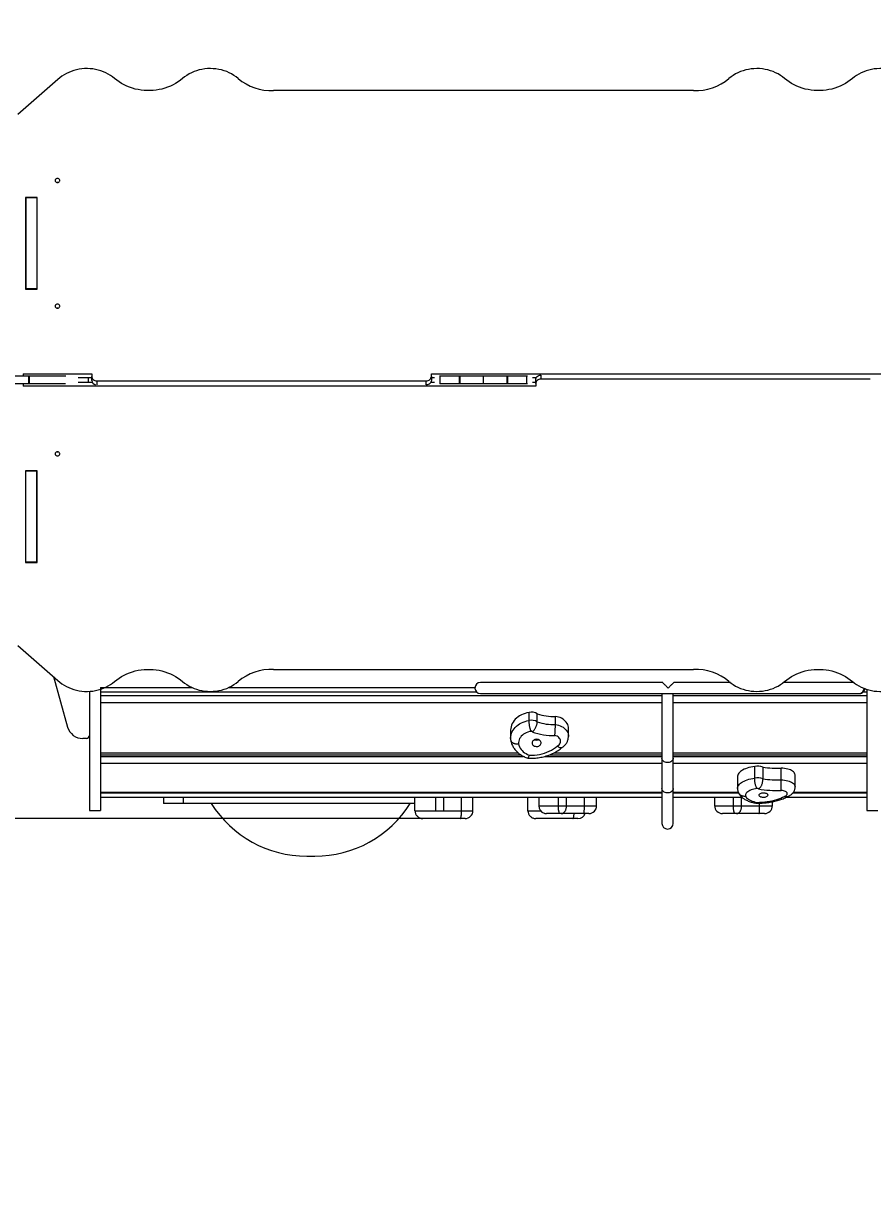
# Model space of a CAD drawing. Header units: millimetres. Extents: x -5238 to 5144, y -3542 to 5092.
# Drawn here: x -1230 to 387, y -1336 to 870 of the extents above; entities that cross this region are included whole.
import ezdxf

# ---------------------------------------------------------------- set-up
doc = ezdxf.new("R2010")
doc.units = ezdxf.units.MM
for name, color, linetype in [('DIKOM_ОБЪЕКТ', 7, 'Continuous'), ('DIKOM_РАЗМЕР_ЗОНА', 7, 'Continuous'), ('DIKOM_РАЗМЕР_ОБЪЕКТА', 7, 'Continuous')]:
    doc.layers.add(name, color=color, linetype=linetype)
doc.styles.add('style1', font='arial.ttf', dxfattribs={"width": 0.8})
doc.dimstyles.new('1-50', dxfattribs={"dimtxt": 300, "dimasz": 200, "dimexe": 100, "dimexo": 0, "dimgap": 100, "dimtad": 1, "dimtxsty": 'style1', "dimcen": 200, "dimclrd": 7, "dimclre": 7, "dimclrt": 7, "dimadec": 1, "dimazin": 2, "dimtfac": 1, "dimtmove": 0, "dimatfit": 2, "dimfxl": 0, "dimlwd": 25, "dimlwe": 18, "dimarcsym": 0})

# ---------------------------------------------------------------- blocks, each defined once
blk = doc.blocks.new('*D0')
at = {"layer": 'Defpoints', "color": 0, "transparency": 16777216}
for p in [(2469.5, 3229.2), (-4251.5, -643.3), (-419.6, -643.3)]:
    blk.add_point(p, dxfattribs=at)
at = {"layer": 'DIKOM_РАЗМЕР_ОБЪЕКТА', "color": 7, "lineweight": 18, "transparency": 16777216}
for p, q in [((2469.5, 3229.2), (-4351.5, 3229.2)), ((-419.6, -643.3), (-4351.5, -643.3))]:
    blk.add_line(p, q, dxfattribs=at)
at = {"layer": 'DIKOM_РАЗМЕР_ОБЪЕКТА', "color": 7, "lineweight": 25, "transparency": 16777216}
blk.add_line((-4251.5, 3029.2), (-4251.5, -443.3), dxfattribs=at)
at = {"layer": 'DIKOM_РАЗМЕР_ОБЪЕКТА', "color": 7, "transparency": 16777216}
for points in [[(-4284.9, 3029.2), (-4218.2, 3029.2), (-4251.5, 3229.2)], [(-4284.9, -443.3), (-4218.2, -443.3), (-4251.5, -643.3)]]:
    blk.add_solid(points, dxfattribs=at)
at = {"layer": 'DIKOM_РАЗМЕР_ОБЪЕКТА', "color": 7, "transparency": 16777216, "insert": (-4504.8, 1293), "char_height": 300, "attachment_point": 5, "rotation": 90, "style": 'style1'}
blk.add_mtext('3900', dxfattribs=at)
blk = doc.blocks.new('*D1')
at = {"layer": 'Defpoints', "color": 0, "transparency": 16777216}
for p in [(-4787.6, 5091.6), (3144.2, 5091.6), (-2554.2, -2403.3)]:
    blk.add_point(p, dxfattribs=at)
at = {"layer": 'DIKOM_РАЗМЕР_ЗОНА', "color": 7, "lineweight": 18, "transparency": 16777216}
for p, q in [((3144.2, 5091.6), (-4887.6, 5091.6)), ((-2554.2, -2403.3), (-4887.6, -2403.3))]:
    blk.add_line(p, q, dxfattribs=at)
at = {"layer": 'DIKOM_РАЗМЕР_ЗОНА', "color": 7, "lineweight": 25, "transparency": 16777216}
blk.add_line((-4787.6, -2203.3), (-4787.6, 4891.6), dxfattribs=at)
at = {"layer": 'DIKOM_РАЗМЕР_ЗОНА', "color": 7, "transparency": 16777216}
for points in [[(-4821, 4891.6), (-4754.3, 4891.6), (-4787.6, 5091.6)], [(-4821, -2203.3), (-4754.3, -2203.3), (-4787.6, -2403.3)]]:
    blk.add_solid(points, dxfattribs=at)
at = {"layer": 'DIKOM_РАЗМЕР_ЗОНА', "color": 7, "transparency": 16777216, "insert": (-5040.8, 1344.1), "char_height": 300, "attachment_point": 5, "rotation": 90, "style": 'style1'}
blk.add_mtext('7500', dxfattribs=at)
blk = doc.blocks.new('*D2')
at = {"layer": 'Defpoints', "color": 0, "transparency": 16777216}
for p in [(5144.2, 2720), (-4054.2, -903.3), (5144.2, -3441.9)]:
    blk.add_point(p, dxfattribs=at)
at = {"layer": 'DIKOM_РАЗМЕР_ЗОНА', "color": 7, "lineweight": 18, "transparency": 16777216}
for p, q in [((5144.2, 2720), (5144.2, -3541.9)), ((-4054.2, -903.3), (-4054.2, -3541.9))]:
    blk.add_line(p, q, dxfattribs=at)
at = {"layer": 'DIKOM_РАЗМЕР_ЗОНА', "color": 7, "lineweight": 25, "transparency": 16777216}
blk.add_line((-3854.2, -3441.9), (4944.2, -3441.9), dxfattribs=at)
at = {"layer": 'DIKOM_РАЗМЕР_ЗОНА', "color": 7, "transparency": 16777216}
for points in [[(-3854.2, -3408.5), (-3854.2, -3475.2), (-4054.2, -3441.9)], [(4944.2, -3408.5), (4944.2, -3475.2), (5144.2, -3441.9)]]:
    blk.add_solid(points, dxfattribs=at)
at = {"layer": 'DIKOM_РАЗМЕР_ЗОНА', "color": 7, "transparency": 16777216, "insert": (545, -3188.7), "char_height": 300, "attachment_point": 5, "style": 'style1'}
blk.add_mtext('9200', dxfattribs=at)
blk = doc.blocks.new('*D3')
at = {"layer": 'Defpoints', "color": 0, "transparency": 16777216}
for p in [(3889.9, 2956), (-2405.7, -161.1), (3889.9, -2949.3)]:
    blk.add_point(p, dxfattribs=at)
at = {"layer": 'DIKOM_РАЗМЕР_ОБЪЕКТА', "color": 7, "lineweight": 18, "transparency": 16777216}
for p, q in [((3889.9, 2956), (3889.9, -3049.3)), ((-2405.7, -161.1), (-2405.7, -3049.3))]:
    blk.add_line(p, q, dxfattribs=at)
at = {"layer": 'DIKOM_РАЗМЕР_ОБЪЕКТА', "color": 7, "lineweight": 25, "transparency": 16777216}
blk.add_line((-2205.7, -2949.3), (3689.9, -2949.3), dxfattribs=at)
at = {"layer": 'DIKOM_РАЗМЕР_ОБЪЕКТА', "color": 7, "transparency": 16777216}
for points in [[(-2205.7, -2915.9), (-2205.7, -2982.6), (-2405.7, -2949.3)], [(3689.9, -2915.9), (3689.9, -2982.6), (3889.9, -2949.3)]]:
    blk.add_solid(points, dxfattribs=at)
at = {"layer": 'DIKOM_РАЗМЕР_ОБЪЕКТА', "color": 7, "transparency": 16777216, "insert": (742.1, -2696), "char_height": 300, "attachment_point": 5, "style": 'style1'}
blk.add_mtext('6300', dxfattribs=at)

msp = doc.modelspace()

# ---------------------------------------------------------------- linework, layer by layer
at = {"layer": 'DIKOM_ОБЪЕКТ', "color": 7, "linetype": 'Continuous', "lineweight": 15}
for p, q in [((-1164.218, 762.432), (-1240.247, 696.05)), ((45.568, 741.346), (-753.896, 741.346)), ((-1225.914, 538.311), (-1225.914, 363.807)), ((-1203.414, 538.311), (-1225.914, 538.311)), ((-1225.164, 530.811), (-1225.914, 530.811)), ((-1204.164, 537.662), (-1225.164, 537.662)), ((-1225.164, 537.662), (-1225.164, 364.457)), ((-1204.164, 537.662), (-1204.164, 364.457)), ((-1203.414, 530.811), (-1204.164, 530.811)), ((-1203.414, 363.807), (-1203.414, 538.311)), ((-1225.914, 363.807), (-1203.414, 363.807)), ((-1204.164, 364.457), (-1225.164, 364.457)), ((-1225.164, 363.807), (-1225.164, 364.457)), ((-1204.164, 363.807), (-1204.164, 364.457)), ((-1230.327, 202.968), (-1099.948, 202.968)), ((-1230.327, 202.968), (-1230.327, 198.448)), ((-1099.948, 202.968), (-1099.948, 197.771)), ((-453.456, 197.771), (-453.456, 202.968)), ((-453.456, 202.968), (521.999, 202.968)), ((-244.872, 200.297), (-244.872, 192.797)), ((-1219.585, 198.448), (-1282.746, 198.448)), ((-1219.585, 183.448), (-1282.746, 183.448)), ((-1230.327, 183.448), (-1230.327, 178.941)), ((-254.872, 178.941), (-1230.327, 178.941)), ((-1219.585, 183.448), (-1219.585, 198.448)), ((-1218.116, 198.448), (-1219.585, 198.448)), ((-1218.116, 183.448), (-1219.585, 183.448)), ((-1218.116, 183.448), (-1218.116, 198.448)), ((-1149.456, 198.448), (-1218.116, 198.448)), ((-1149.523, 183.448), (-1218.116, 183.448)), ((-1125.694, 195.468), (-1099.948, 195.468)), ((-1098.916, 186.441), (-1125.694, 186.441)), ((-1106.007, 186.441), (-1106.007, 195.468)), ((-1099.948, 190.271), (-1099.948, 197.771)), ((-1089.948, 189.111), (-463.456, 189.111)), ((-1089.948, 189.111), (-1089.948, 181.716)), ((-463.456, 181.611), (-463.456, 189.111)), ((-447.461, 186.441), (-454.487, 186.441)), ((-453.694, 186.441), (-453.694, 188.392)), ((-453.456, 197.771), (-453.456, 190.271)), ((-453.456, 195.468), (-447.461, 195.468)), ((-436.604, 198.448), (-437.721, 198.448)), ((-436.604, 183.448), (-437.695, 183.448)), ((-436.604, 183.448), (-436.604, 198.448)), ((-400.12, 198.448), (-436.604, 198.448)), ((-400.12, 183.448), (-436.604, 183.448)), ((-400.12, 183.448), (-400.12, 198.448)), ((-398.959, 198.448), (-400.12, 198.448)), ((-398.959, 183.448), (-400.12, 183.448)), ((-398.959, 183.448), (-398.959, 198.448)), ((-354.164, 198.448), (-398.959, 198.448)), ((-354.164, 183.448), (-398.959, 183.448)), ((-354.164, 183.448), (-354.164, 198.448)), ((-309.369, 198.448), (-354.164, 198.448)), ((-309.369, 183.448), (-354.164, 183.448)), ((-309.369, 183.448), (-309.369, 198.448)), ((-308.208, 198.448), (-309.369, 198.448)), ((-308.208, 183.448), (-309.369, 183.448)), ((-308.208, 183.448), (-308.208, 198.448)), ((-271.724, 198.448), (-308.208, 198.448)), ((-271.724, 183.448), (-308.208, 183.448)), ((-271.724, 183.448), (-271.724, 198.448)), ((-270.607, 198.448), (-271.724, 198.448)), ((-270.633, 183.448), (-271.724, 183.448)), ((-260.867, 195.468), (-253.841, 195.468)), ((-254.872, 186.441), (-260.867, 186.441)), ((-254.872, 184.137), (-254.872, 191.637)), ((-254.872, 184.137), (-254.872, 178.941)), ((-254.634, 193.516), (-254.634, 195.468)), ((381.62, 192.797), (-244.872, 192.797)), ((-1203.414, 18.101), (-1225.914, 18.101)), ((-1225.914, 18.101), (-1225.914, -156.403)), ((-1225.164, 18.101), (-1225.164, 17.452)), ((-1204.164, 17.452), (-1225.164, 17.452)), ((-1225.164, -155.754), (-1225.164, 17.452)), ((-1204.164, 18.101), (-1204.164, 17.452)), ((-1204.164, -155.754), (-1204.164, 17.452)), ((-1203.414, -156.403), (-1203.414, 18.101)), ((-1225.914, -148.903), (-1225.164, -148.903)), ((-1203.414, -143.162), (-1204.164, -143.162)), ((-1203.414, -145.574), (-1204.164, -145.574)), ((-1204.164, -148.903), (-1203.414, -148.903)), ((-1225.914, -156.403), (-1203.414, -156.403)), ((-1204.164, -155.754), (-1225.164, -155.754)), ((-1240.247, -314.141), (-1164.218, -380.524)), ((-1172.656, -373.157), (-1145.78, -469.141)), ((-753.896, -359.438), (45.568, -359.438)), ((-1083.045, -394.202), (-1083.045, -628.052)), ((-1083.045, -394.202), (-908.354, -394.202)), ((-839.904, -394.202), (-370.535, -394.202)), ((-13.138, -384.552), (-360.07, -384.552)), ((115.468, -384.552), (7.708, -384.552)), ((350.465, -384.552), (216.133, -384.552)), ((-1104.045, -401.223), (-1104.045, -628.052)), ((-1083.045, -402.025), (-367.92, -402.025)), ((-1083.045, -409.194), (-14.695, -409.194)), ((-360.07, -405.552), (359.92, -405.552)), ((-14.695, -405.552), (-14.695, -528.644)), ((6.605, -528.644), (6.605, -405.552)), ((6.605, -409.194), (374.955, -409.194)), ((359.92, -405.552), (360.859, -405.552)), ((368.682, -402.025), (374.955, -402.025)), ((374.955, -397.399), (374.955, -628.052)), ((-14.695, -423.222), (-1083.045, -423.222)), ((374.955, -423.222), (6.605, -423.222)), ((-267.694, -456.744), (-267.694, -441.446)), ((-252.008, -459.501), (-252.008, -444.202)), ((-217.49, -464.26), (-217.49, -448.961)), ((-302.781, -475.463), (-302.781, -490.761)), ((-192.697, -486.957), (-192.697, -471.659)), ((-1110.045, -491.052), (-1116.891, -491.052)), ((-1083.045, -518.131), (-288.551, -518.131)), ((-1083.045, -522.012), (-283.415, -522.012)), ((-1083.045, -525.148), (-277.88, -525.148)), ((-238.184, -525.148), (-14.695, -525.148)), ((-228.569, -522.012), (-14.695, -522.012)), ((-219.956, -518.131), (-14.695, -518.131)), ((-14.695, -528.644), (-14.695, -586.191)), ((6.605, -518.131), (374.955, -518.131)), ((6.605, -522.012), (374.955, -522.012)), ((6.605, -525.148), (374.955, -525.148)), ((6.605, -586.191), (6.605, -528.644)), ((-14.695, -538.607), (-1083.045, -538.607)), ((374.955, -538.607), (6.605, -538.607)), ((161.769, -566.478), (161.769, -544.226)), ((177.624, -567.669), (177.624, -545.417)), ((212.422, -569.537), (212.422, -547.285)), ((129.048, -563.579), (129.048, -585.83)), ((238.808, -582.704), (238.808, -560.453)), ((-1083.045, -593.306), (-14.695, -593.306)), ((-1083.045, -594.405), (-14.695, -594.405)), ((-14.695, -586.191), (-14.695, -652.493)), ((6.605, -652.493), (6.605, -586.191)), ((6.605, -593.306), (130.518, -593.306)), ((6.605, -594.405), (131.028, -594.405)), ((234.524, -594.405), (374.955, -594.405)), ((235.356, -593.306), (374.955, -593.306)), ((-14.695, -603.276), (-1083.045, -603.276)), ((-963.045, -603.276), (-963.045, -614.776)), ((-925.532, -614.776), (-963.045, -614.776)), ((-925.532, -614.776), (-925.532, -603.276)), ((-484.711, -614.776), (-925.532, -614.776)), ((-484.711, -628.276), (-484.711, -603.276)), ((-444.785, -628.276), (-444.785, -603.276)), ((-429.589, -628.276), (-429.589, -603.276)), ((-395.963, -628.276), (-395.963, -603.276)), ((-374.363, -628.276), (-374.363, -603.276)), ((-269.812, -628.276), (-269.812, -603.276)), ((-249.236, -603.276), (-249.236, -618.776)), ((-211.742, -618.776), (-211.742, -603.276)), ((-196.274, -618.776), (-196.274, -603.276)), ((-162.144, -618.776), (-162.144, -603.276)), ((-138.942, -618.776), (-138.942, -603.276)), ((138.26, -603.276), (6.605, -603.276)), ((85.385, -603.276), (85.385, -618.776)), ((85.402, -603.276), (85.402, -618.776)), ((121.242, -618.776), (121.242, -603.276)), ((136.864, -618.776), (136.864, -603.276)), ((171.272, -618.776), (171.272, -613.998)), ((195.564, -618.776), (195.564, -611.29)), ((195.652, -618.776), (195.652, -611.274)), ((374.955, -603.276), (220.863, -603.276)), ((-1104.045, -628.052), (-1083.045, -628.052)), ((-484.711, -628.276), (-444.785, -628.276)), ((-444.785, -628.276), (-429.589, -628.276)), ((-429.589, -628.276), (-395.963, -628.276)), ((-395.963, -628.276), (-374.363, -628.276)), ((-269.812, -628.276), (-245.844, -628.276)), ((-249.236, -618.776), (-211.742, -618.776)), ((-208.542, -633.776), (-234.235, -633.776)), ((-211.742, -618.776), (-196.274, -618.776)), ((-206.494, -633.776), (-208.542, -633.776)), ((-164.022, -633.776), (-206.494, -633.776)), ((-196.274, -618.776), (-162.144, -618.776)), ((-153.942, -633.776), (-164.022, -633.776)), ((-162.144, -618.776), (-138.942, -618.776)), ((85.385, -618.776), (85.402, -618.776)), ((85.402, -618.776), (121.242, -618.776)), ((100.402, -633.776), (100.386, -633.776)), ((125.001, -633.776), (100.402, -633.776)), ((121.242, -618.776), (136.864, -618.776)), ((127.096, -633.776), (125.001, -633.776)), ((169.968, -633.776), (127.096, -633.776)), ((136.864, -618.776), (171.272, -618.776)), ((180.564, -633.776), (169.968, -633.776)), ((171.272, -618.776), (195.564, -618.776)), ((180.652, -633.776), (180.564, -633.776)), ((195.564, -618.776), (195.652, -618.776)), ((374.955, -628.052), (395.955, -628.052)), ((-442.423, -643.276), (-469.7, -643.276)), ((-440.445, -643.276), (-442.423, -643.276)), ((-398.687, -643.276), (-440.45, -643.276)), ((-389.363, -643.276), (-398.687, -643.276)), ((-228.174, -643.276), (-254.801, -643.276)), ((-226.166, -643.276), (-228.174, -643.276)), ((-184.094, -643.276), (-226.168, -643.276)), ((-174.456, -643.276), (-184.094, -643.276)), ((-690.799, -714.776), (-675.291, -714.776))]:
    msp.add_line(p, q, dxfattribs=at)
at = {"layer": 'DIKOM_ОБЪЕКТ', "color": 7, "linetype": 'Continuous', "lineweight": 15, "flags": 128}
for points in [[(-1056.23, 764.401), (-1060.073, 767.489), (-1064.156, 770.336), (-1068.458, 772.93), (-1072.959, 775.257), (-1077.636, 777.306), (-1082.468, 779.067), (-1087.429, 780.531), (-1092.497, 781.692), (-1097.646, 782.543), (-1102.851, 783.081), (-1108.086, 783.303), (-1113.327, 783.207), (-1118.547, 782.795), (-1123.721, 782.068), (-1128.824, 781.029), (-1133.831, 779.685), (-1138.717, 778.041), (-1143.459, 776.105), (-1148.032, 773.887), (-1152.416, 771.399), (-1156.588, 768.65), (-1160.529, 765.657), (-1164.218, 762.432)], [(-821.225, 764.397), (-825.14, 767.539), (-829.303, 770.431), (-833.692, 773.06), (-838.286, 775.412), (-843.062, 777.475), (-847.995, 779.238), (-853.061, 780.694), (-858.233, 781.833), (-863.485, 782.652), (-868.792, 783.144), (-874.125, 783.309), (-879.459, 783.145), (-884.765, 782.652), (-890.018, 781.835), (-895.19, 780.695), (-900.256, 779.24), (-905.189, 777.477), (-909.965, 775.415), (-914.559, 773.063), (-918.949, 770.435), (-923.112, 767.543), (-927.027, 764.401)], [(218.699, 764.401), (214.784, 767.543), (210.621, 770.435), (206.231, 773.063), (201.637, 775.415), (196.861, 777.477), (191.928, 779.24), (186.862, 780.695), (181.69, 781.835), (176.437, 782.652), (171.131, 783.145), (165.797, 783.309), (160.464, 783.144), (155.157, 782.652), (149.905, 781.833), (144.733, 780.694), (139.667, 779.238), (134.734, 777.475), (129.958, 775.412), (125.364, 773.06), (120.975, 770.431), (116.812, 767.539), (112.898, 764.397)], [(455.89, 762.432), (452.201, 765.657), (448.26, 768.65), (444.088, 771.399), (439.704, 773.887), (435.131, 776.105), (430.389, 778.041), (425.503, 779.685), (420.496, 781.029), (415.393, 782.068), (410.219, 782.795), (404.999, 783.207), (399.758, 783.303), (394.523, 783.081), (389.318, 782.543), (384.169, 781.692), (379.101, 780.531), (374.14, 779.067), (369.308, 777.306), (364.631, 775.257), (360.13, 772.93), (355.828, 770.336), (351.745, 767.489), (347.902, 764.401)], [(-927.027, 764.401), (-931.217, 761.01), (-935.645, 757.853), (-940.292, 754.941), (-945.14, 752.287), (-950.17, 749.902), (-955.363, 747.793), (-960.699, 745.97), (-966.155, 744.44), (-971.712, 743.209), (-977.346, 742.281), (-983.037, 741.66), (-988.761, 741.35), (-994.496, 741.35), (-1000.22, 741.66), (-1005.911, 742.281), (-1011.546, 743.209), (-1017.102, 744.44), (-1022.558, 745.97), (-1027.894, 747.793), (-1033.087, 749.902), (-1038.117, 752.287), (-1042.966, 754.941), (-1047.612, 757.853), (-1052.04, 761.01), (-1056.23, 764.401)], [(347.902, 764.401), (343.712, 761.01), (339.285, 757.853), (334.637, 754.941), (329.789, 752.287), (324.759, 749.902), (319.566, 747.793), (314.231, 745.97), (308.774, 744.44), (303.218, 743.209), (297.583, 742.281), (291.892, 741.66), (286.168, 741.35), (280.433, 741.35), (274.709, 741.66), (269.018, 742.281), (263.384, 743.209), (257.827, 744.44), (252.371, 745.97), (247.035, 747.793), (241.842, 749.902), (236.812, 752.287), (231.964, 754.941), (227.317, 757.853), (222.889, 761.01), (218.699, 764.401)], [(-1165.164, 574.381), (-1166.404, 574.227), (-1167.543, 573.776), (-1168.489, 573.066), (-1169.166, 572.154), (-1169.519, 571.113), (-1169.519, 570.028), (-1169.166, 568.988), (-1168.489, 568.075), (-1167.543, 567.365), (-1166.404, 566.914), (-1165.164, 566.76), (-1163.924, 566.914), (-1162.785, 567.365), (-1161.839, 568.075), (-1161.162, 568.988), (-1160.809, 570.028), (-1160.809, 571.113), (-1161.162, 572.154), (-1161.839, 573.066), (-1162.785, 573.776), (-1163.924, 574.227), (-1165.164, 574.381)], [(-1164.383, 566.821), (-1165.164, 566.881), (-1165.945, 566.821)], [(-1165.164, 335.358), (-1166.404, 335.204), (-1167.543, 334.753), (-1168.489, 334.043), (-1169.166, 333.131), (-1169.519, 332.09), (-1169.519, 331.005), (-1169.166, 329.965), (-1168.489, 329.052), (-1167.543, 328.342), (-1166.404, 327.891), (-1165.164, 327.737), (-1163.924, 327.891), (-1162.785, 328.342), (-1161.839, 329.052), (-1161.162, 329.965), (-1160.809, 331.005), (-1160.809, 332.09), (-1161.162, 333.131), (-1161.839, 334.043), (-1162.785, 334.753), (-1163.924, 335.204), (-1165.164, 335.358)], [(-1164.383, 327.798), (-1165.164, 327.858), (-1165.945, 327.798)], [(-254.872, 191.637), (-254.68, 193.326), (-254.111, 194.951), (-253.187, 196.448), (-251.943, 197.76), (-250.428, 198.837), (-248.699, 199.638), (-246.823, 200.131), (-244.872, 200.297)], [(-1099.948, 197.771), (-1099.756, 196.082), (-1099.187, 194.457), (-1098.263, 192.96), (-1097.019, 191.648), (-1095.504, 190.571), (-1093.775, 189.77), (-1091.899, 189.278), (-1089.948, 189.111)], [(-463.456, 189.111), (-461.505, 189.278), (-459.629, 189.77), (-457.9, 190.571), (-456.385, 191.648), (-455.141, 192.96), (-454.217, 194.457), (-453.648, 196.082), (-453.456, 197.771)], [(-453.456, 190.271), (-453.648, 188.582), (-454.217, 186.957), (-455.141, 185.46), (-456.385, 184.148), (-457.9, 183.071), (-459.629, 182.27), (-461.505, 181.778), (-463.456, 181.611)], [(-244.872, 192.797), (-246.823, 192.631), (-248.699, 192.138), (-250.428, 191.337), (-251.943, 190.26), (-253.187, 188.948), (-254.111, 187.451), (-254.68, 185.826), (-254.872, 184.137)], [(-1165.164, 54.171), (-1166.404, 54.017), (-1167.543, 53.566), (-1168.489, 52.856), (-1169.166, 51.943), (-1169.519, 50.903), (-1169.519, 49.818), (-1169.166, 48.778), (-1168.489, 47.865), (-1167.543, 47.155), (-1166.404, 46.704), (-1165.164, 46.55), (-1163.924, 46.704), (-1162.785, 47.155), (-1161.839, 47.865), (-1161.162, 48.778), (-1160.809, 49.818), (-1160.809, 50.903), (-1161.162, 51.943), (-1161.839, 52.856), (-1162.785, 53.566), (-1163.924, 54.017), (-1165.164, 54.171)], [(-1165.945, 54.111), (-1165.164, 54.05), (-1164.383, 54.111)], [(-1056.23, -382.493), (-1052.04, -379.102), (-1047.612, -375.944), (-1042.966, -373.033), (-1038.117, -370.379), (-1033.087, -367.993), (-1027.894, -365.885), (-1022.558, -364.062), (-1017.102, -362.532), (-1011.546, -361.301), (-1005.911, -360.373), (-1000.22, -359.752), (-994.496, -359.441), (-988.761, -359.441), (-983.037, -359.752), (-977.346, -360.373), (-971.712, -361.301), (-966.155, -362.532), (-960.699, -364.062), (-955.363, -365.885), (-950.17, -367.993), (-945.14, -370.379), (-940.292, -373.033), (-935.645, -375.944), (-931.217, -379.102), (-927.027, -382.493)], [(218.699, -382.493), (222.889, -379.102), (227.317, -375.944), (231.964, -373.033), (236.812, -370.379), (241.842, -367.993), (247.035, -365.885), (252.371, -364.062), (257.827, -362.532), (263.384, -361.301), (269.018, -360.373), (274.709, -359.752), (280.433, -359.441), (286.168, -359.441), (291.892, -359.752), (297.583, -360.373), (303.218, -361.301), (308.774, -362.532), (314.231, -364.062), (319.566, -365.885), (324.759, -367.993), (329.789, -370.379), (334.637, -373.033), (339.285, -375.944), (343.712, -379.102), (347.902, -382.493)], [(-1164.218, -380.524), (-1160.529, -383.749), (-1156.588, -386.742), (-1152.416, -389.49), (-1148.032, -391.979), (-1143.459, -394.197), (-1138.717, -396.133), (-1133.831, -397.777), (-1128.824, -399.121), (-1123.721, -400.159), (-1118.547, -400.887), (-1113.327, -401.299), (-1108.086, -401.395), (-1102.851, -401.173), (-1097.646, -400.635), (-1092.497, -399.784), (-1087.429, -398.623), (-1082.468, -397.158), (-1077.636, -395.397), (-1072.959, -393.348), (-1068.458, -391.022), (-1064.156, -388.428), (-1060.073, -385.581), (-1056.23, -382.493)], [(-927.027, -382.493), (-923.112, -385.634), (-918.949, -388.527), (-914.559, -391.155), (-909.965, -393.507), (-905.189, -395.569), (-900.256, -397.332), (-895.19, -398.787), (-890.018, -399.926), (-884.765, -400.744), (-879.459, -401.237), (-874.125, -401.401), (-868.792, -401.236), (-863.485, -400.743), (-858.233, -399.925), (-853.061, -398.786), (-847.995, -397.33), (-843.062, -395.567), (-838.286, -393.504), (-833.692, -391.152), (-829.303, -388.523), (-825.14, -385.631), (-821.225, -382.489)], [(112.898, -382.489), (116.812, -385.631), (120.975, -388.523), (125.364, -391.152), (129.958, -393.504), (134.734, -395.567), (139.667, -397.33), (144.733, -398.786), (149.905, -399.925), (155.157, -400.743), (160.464, -401.236), (165.797, -401.401), (171.131, -401.237), (176.437, -400.744), (181.69, -399.926), (186.862, -398.787), (191.928, -397.332), (196.861, -395.569), (201.637, -393.507), (206.231, -391.155), (210.621, -388.527), (214.784, -385.634), (218.699, -382.493)], [(347.902, -382.493), (351.745, -385.581), (355.828, -388.428), (360.13, -391.022), (364.631, -393.348), (369.308, -395.397), (374.14, -397.158), (379.101, -398.623), (384.169, -399.784), (389.318, -400.635), (394.523, -401.173), (399.758, -401.395), (404.999, -401.299), (410.219, -400.887), (415.393, -400.159), (420.496, -399.121), (425.503, -397.777), (430.389, -396.133), (435.131, -394.197), (439.704, -391.979), (444.088, -389.49), (448.26, -386.742), (452.201, -383.749), (455.89, -380.524)], [(-267.694, -441.446), (-271.519, -442.209), (-275.242, -443.241), (-278.833, -444.533), (-282.263, -446.075), (-285.504, -447.854), (-288.53, -449.856), (-291.316, -452.064), (-293.841, -454.462), (-296.083, -457.029), (-298.025, -459.745), (-299.651, -462.587), (-300.948, -465.534), (-301.905, -468.561), (-302.514, -471.644), (-302.772, -474.757), (-302.781, -475.463)], [(-302.781, -490.745), (-302.772, -490.055), (-302.514, -486.942), (-301.905, -483.859), (-300.948, -480.832), (-299.651, -477.886), (-298.025, -475.043), (-296.083, -472.327), (-293.841, -469.76), (-291.316, -467.362), (-288.53, -465.154), (-285.504, -463.152), (-282.263, -461.373), (-278.833, -459.831), (-275.242, -458.54), (-271.519, -457.508), (-267.694, -456.744)], [(-192.697, -471.659), (-192.819, -469.555), (-193.292, -467.035), (-194.116, -464.573), (-195.279, -462.197), (-196.769, -459.938), (-198.565, -457.824), (-200.647, -455.881), (-202.989, -454.132), (-205.561, -452.598), (-208.333, -451.301), (-211.269, -450.254), (-214.334, -449.471), (-217.49, -448.961)], [(-263.68, -477.397), (-266.837, -477.964), (-269.894, -478.806), (-272.813, -479.912), (-275.557, -481.27), (-278.092, -482.863), (-280.386, -484.669), (-282.41, -486.667), (-284.139, -488.832), (-285.551, -491.135), (-286.628, -493.549), (-287.358, -496.044), (-287.73, -498.587), (-287.74, -501.147)], [(-217.49, -464.26), (-214.334, -464.769), (-211.269, -465.552), (-208.333, -466.599), (-205.561, -467.897), (-202.989, -469.43), (-200.647, -471.179), (-198.565, -473.122), (-196.769, -475.237), (-195.279, -477.495), (-194.116, -479.871), (-193.292, -482.334), (-192.819, -484.853), (-192.697, -486.905)], [(-287.74, -501.147), (-287.038, -503.901), (-285.992, -506.585), (-284.612, -509.173), (-282.912, -511.639), (-280.91, -513.959), (-278.625, -516.11), (-276.08, -518.069), (-273.301, -519.818), (-270.314, -521.338), (-267.151, -522.615)], [(-267.151, -522.615), (-262.195, -522.668), (-257.247, -522.433), (-252.334, -521.913), (-247.482, -521.11), (-242.718, -520.028), (-238.067, -518.673), (-233.553, -517.052), (-229.201, -515.175), (-225.035, -513.051), (-221.077, -510.691), (-217.347, -508.109), (-213.867, -505.318)], [(-244.686, -498.424), (-245.095, -497.082), (-245.837, -495.832), (-246.882, -494.726), (-248.187, -493.809), (-249.698, -493.119), (-251.355, -492.683), (-253.088, -492.52), (-254.827, -492.637), (-256.501, -493.028), (-258.042, -493.677), (-259.385, -494.559), (-260.477, -495.636), (-261.272, -496.865), (-261.738, -498.195), (-261.856, -499.573), (-261.621, -500.941), (-261.042, -502.243), (-260.144, -503.427), (-258.963, -504.444), (-257.548, -505.251), (-255.955, -505.817), (-254.252, -506.118), (-252.507, -506.141), (-250.791, -505.886), (-249.176, -505.363), (-247.726, -504.594), (-246.502, -503.61), (-245.554, -502.451), (-244.92, -501.164), (-244.627, -499.803), (-244.686, -498.424)], [(-213.867, -505.318), (-212.06, -504.17), (-210.517, -502.802), (-209.28, -501.252), (-208.383, -499.561), (-207.852, -497.777), (-207.699, -495.948), (-207.93, -494.124), (-208.538, -492.355), (-209.507, -490.69), (-210.81, -489.174), (-212.411, -487.848), (-214.266, -486.75), (-216.325, -485.908), (-218.531, -485.347)], [(6.605, -528.644), (6.424, -530.154), (5.886, -531.612), (5.01, -532.969), (3.825, -534.178), (2.373, -535.2), (0.702, -535.998), (-1.131, -536.545), (-3.062, -536.824), (-5.028, -536.824), (-6.96, -536.545), (-8.792, -535.998), (-10.463, -535.2), (-11.915, -534.178), (-13.1, -532.969), (-13.976, -531.612), (-14.514, -530.154), (-14.695, -528.644)], [(6.605, -528.644), (6.424, -530.154), (5.886, -531.612), (5.01, -532.969), (3.825, -534.178), (2.373, -535.2), (0.702, -535.998), (-1.131, -536.545), (-3.062, -536.824), (-5.028, -536.824), (-6.96, -536.545), (-8.792, -535.998), (-10.463, -535.2), (-11.915, -534.178), (-13.1, -532.969), (-13.976, -531.612), (-14.514, -530.154), (-14.695, -528.644)], [(161.769, -544.226), (158.004, -544.762), (154.358, -545.449), (150.863, -546.283), (147.547, -547.257), (144.435, -548.362), (141.554, -549.59), (138.926, -550.931), (136.573, -552.375), (134.513, -553.908), (132.764, -555.52), (131.339, -557.197), (130.251, -558.926), (129.507, -560.691), (129.114, -562.481), (129.048, -563.579)], [(238.808, -560.453), (238.789, -559.976), (238.495, -558.514), (237.846, -557.076), (236.852, -555.679), (235.524, -554.342), (233.879, -553.08), (231.938, -551.908), (229.723, -550.842), (227.262, -549.895), (224.587, -549.078), (221.729, -548.401), (218.724, -547.872), (215.609, -547.499), (212.422, -547.285)], [(129.048, -585.82), (129.114, -584.732), (129.507, -582.943), (130.251, -581.177), (131.339, -579.449), (132.764, -577.772), (134.513, -576.16), (136.573, -574.627), (138.926, -573.183), (141.554, -571.842), (144.435, -570.614), (147.547, -569.509), (150.863, -568.535), (154.358, -567.701), (158.004, -567.014), (161.769, -566.478)], [(212.422, -569.537), (215.609, -569.751), (218.724, -570.124), (221.729, -570.652), (224.587, -571.329), (227.262, -572.147), (229.723, -573.094), (231.938, -574.16), (233.879, -575.331), (235.524, -576.594), (236.852, -577.931), (237.846, -579.328), (238.495, -580.766), (238.789, -582.228), (238.808, -582.704)], [(6.605, -586.191), (6.424, -587.701), (5.886, -589.159), (5.01, -590.516), (3.825, -591.726), (2.373, -592.747), (0.702, -593.545), (-1.131, -594.093), (-3.062, -594.371), (-5.028, -594.371), (-6.96, -594.093), (-8.792, -593.545), (-10.463, -592.747), (-11.915, -591.726), (-13.1, -590.516), (-13.976, -589.159), (-14.514, -587.701), (-14.695, -586.191)], [(6.605, -586.191), (6.424, -587.701), (5.886, -589.159), (5.01, -590.516), (3.825, -591.726), (2.373, -592.747), (0.702, -593.545), (-1.131, -594.093), (-3.062, -594.371), (-5.028, -594.371), (-6.96, -594.093), (-8.792, -593.545), (-10.463, -592.747), (-11.915, -591.726), (-13.1, -590.516), (-13.976, -589.159), (-14.514, -587.701), (-14.695, -586.191)], [(166.579, -586.33), (163.467, -586.736), (160.473, -587.297), (157.636, -588.008), (154.991, -588.859), (152.572, -589.839), (150.408, -590.936), (148.526, -592.137), (146.952, -593.426), (145.703, -594.787), (144.796, -596.203), (144.242, -597.657), (144.048, -599.13), (144.216, -600.603)], [(168.754, -586.795), (168.678, -586.634), (168.512, -586.487), (168.268, -586.364), (167.963, -586.275), (167.617, -586.225), (167.255, -586.218), (166.901, -586.254), (166.579, -586.33)], [(187.015, -597.951), (186.513, -597.189), (185.684, -596.489), (184.564, -595.879), (183.197, -595.384), (181.639, -595.025), (179.955, -594.816), (178.213, -594.766), (176.484, -594.877), (174.84, -595.144), (173.348, -595.556), (172.068, -596.097), (171.053, -596.745), (170.345, -597.472), (169.973, -598.249), (169.951, -599.045), (170.282, -599.826), (170.95, -600.561), (171.93, -601.22), (173.18, -601.775), (174.65, -602.204), (176.279, -602.49), (178.001, -602.62), (179.745, -602.589), (181.44, -602.399), (183.017, -602.058), (184.41, -601.578), (185.563, -600.981), (186.429, -600.29), (186.972, -599.534), (187.17, -598.743), (187.015, -597.951)], [(218.269, -601.141), (219.993, -600.435), (221.438, -599.609), (222.564, -598.686), (223.341, -597.691), (223.747, -596.65), (223.772, -595.594), (223.413, -594.55), (222.682, -593.548), (221.599, -592.614), (220.192, -591.774), (218.501, -591.052), (216.572, -590.467), (214.457, -590.034), (212.215, -589.767)], [(144.216, -600.603), (145.11, -602.17), (146.343, -603.688), (147.902, -605.143), (149.771, -606.519), (151.932, -607.804), (154.364, -608.984), (157.042, -610.047), (159.939, -610.983), (163.027, -611.783), (166.275, -612.438)], [(166.275, -612.438), (171.227, -612.343), (176.151, -612.084), (181.02, -611.66), (185.808, -611.076), (190.49, -610.333), (195.039, -609.436), (199.433, -608.39), (203.647, -607.2), (207.658, -605.873), (211.445, -604.415), (214.989, -602.835), (218.269, -601.141)]]:
    msp.add_lwpolyline(points, dxfattribs=at)
at = {"layer": 'DIKOM_ОБЪЕКТ', "color": 7, "linetype": 'Continuous', "lineweight": 15}
for centre, radius, start, end in [((-757.518, 840.625), 99.345, 230.112677, 272.089168), ((49.13, 840.801), 99.518, 267.948984, 309.84915), ((-1091.048, 190.697), 8.91, 182.735729, 259.809164), ((-1165.164, 59.114), 5.064, 261.127481, 278.872519), ((-757.458, -458.892), 99.518, 87.949035, 129.849166), ((49.19, -458.717), 99.345, 50.112678, 92.089143), ((-360.07, -395.052), 10.5, 90, 270), ((359.92, -395.052), 10.5, 270.000658, 0.000643), ((360.859, -395.052), 10.5, 269.999581, 0.00172), ((-262.957, -460.502), 19.635, 56.10859, 103.959372), ((-262.957, -475.8), 19.635, 56.10859, 103.959372), ((-221.655, -351.598), 97.452, 251.851967, 272.449428), ((-221.654, -366.892), 97.456, 251.852248, 272.448758), ((-1116.891, -461.052), 30, 195.642246, 270), ((-1110.045, -485.052), 6, 270, 0), ((-262.948, -478.612), 1.418, 12.792472, 121.074906), ((-221.767, -370.208), 115.184, 249.786356, 271.609839), ((-253.234, -483.294), 10.637, 248.978441, 291.021559), ((167.317, -576.5), 32.747, 71.655465, 99.754041), ((203.985, -379.418), 168.079, 260.976501, 272.877233), ((167.317, -598.753), 32.748, 71.656038, 99.753468), ((203.986, -401.663), 168.085, 260.976521, 272.876821), ((203.896, -392.119), 197.823, 259.767268, 272.410051), ((-690.799, -499.776), 215, 212.336026, 270), ((-675.291, -499.776), 215, 270, 327.663974), ((-389.363, -628.276), 15, 270, 0), ((-234.236, -618.776), 15, 180, 252.153202), ((-174.456, -628.276), 15, 270, 338.489812), ((-153.942, -618.776), 15, 270, 0), ((100.385, -618.776), 15, 180, 270), ((100.402, -618.776), 15, 180, 270), ((180.564, -618.776), 15, 270, 0), ((180.652, -618.776), 15, 270, 0), ((-4.045, -652.493), 10.65, 180, 0)]:
    msp.add_arc(centre, radius, start, end, dxfattribs=at)
for points, knots in [([(-2.787, -395.052), (-2.792, -395.047), (-3.589, -394.263), (-5.199, -392.672), (-7.311, -390.581), (-9.103, -388.795), (-10.781, -387.11), (-12.22, -385.641), (-13.131, -384.682), (-13.124, -384.654), (-13.121, -384.643)], [0, 0, 0, 0, 0.00105107, 0.168619, 0.34108582, 0.46156092, 0.58488, 0.76446711, 0.9072183, 1, 1, 1, 1]), ([(7.704, -384.637), (7.733, -384.611), (7.836, -384.516), (7.326, -385.039), (6.412, -385.959), (5.248, -387.12), (3.902, -388.456), (2.235, -390.103), (-0.04, -392.348), (-1.759, -394.032), (-2.782, -395.047), (-2.787, -395.052)], [0, 0, 0, 0, 0.04758315, 0.17217345, 0.30347916, 0.40385761, 0.50708728, 0.64470761, 0.78622277, 0.99897064, 1, 1, 1, 1]), ([(360.859, -405.552), (361.497, -405.513), (362.704, -405.439), (363.964, -405.141), (364.544, -404.875), (364.605, -404.847)], [0, 0, 0, 0, 0.50026672, 0.94721648, 1, 1, 1, 1]), ([(-263.68, -477.397), (-263.685, -477.388), (-264.085, -476.555), (-264.637, -474.927), (-265.361, -472.371), (-265.941, -469.947), (-266.458, -467.45), (-266.893, -464.998), (-267.246, -462.613), (-267.5, -460.414), (-267.663, -458.395), (-267.684, -457.3), (-267.694, -456.744)], [0, 0, 0, 0, 0.00168067, 0.143232348, 0.248861418, 0.357558631, 0.463116092, 0.571733714, 0.677269397, 0.785866405, 0.891401446, 1, 1, 1, 1]), ([(-261.566, -478.298), (-261.558, -478.294), (-261.014, -478.013), (-260.03, -477.265), (-258.609, -475.807), (-257.205, -473.97), (-255.875, -471.833), (-254.713, -469.584), (-253.752, -467.341), (-252.98, -465.127), (-252.428, -463.055), (-252.075, -461.122), (-252.031, -460.046), (-252.008, -459.501)], [0, 0, 0, 0, 0.001079465, 0.08125462, 0.164376752, 0.268224245, 0.375111257, 0.478070198, 0.583958117, 0.686485501, 0.791959303, 0.894487987, 1, 1, 1, 1]), ([(-218.531, -485.347), (-218.53, -485.334), (-218.418, -484.434), (-218.242, -482.733), (-218.035, -480.085), (-217.879, -477.601), (-217.752, -475.056), (-217.654, -472.567), (-217.578, -470.154), (-217.527, -467.938), (-217.496, -465.908), (-217.492, -464.814), (-217.49, -464.26)], [0, 0, 0, 0, 0.00204392, 0.14514665, 0.25093627, 0.35975987, 0.4650814, 0.57343172, 0.67855255, 0.78670817, 0.89182771, 1, 1, 1, 1]), ([(-302.757, -490.741), (-302.765, -490.944), (-302.804, -491.918), (-302.713, -492.891), (-302.64, -493.662)], [0, 0, 0, 0, 0.20777382, 1, 1, 1, 1]), ([(-302.645, -493.819), (-302.505, -494.583), (-302.16, -496.474), (-301.328, -499.44), (-300.114, -502.686), (-298.602, -505.834), (-296.806, -508.87), (-294.733, -511.776), (-292.394, -514.535), (-289.801, -517.13), (-286.969, -519.544), (-283.914, -521.761), (-280.656, -523.766), (-277.216, -525.546), (-273.669, -527.058), (-271.222, -527.924), (-269.992, -528.295), (-269.968, -528.302)], [0, 0, 0, 0, 0.04819227, 0.1193023, 0.19053606, 0.2620756, 0.3340123, 0.40641879, 0.47933504, 0.55277355, 0.62671552, 0.70112104, 0.77593187, 0.85107948, 0.92649738, 0.99858667, 1, 1, 1, 1]), ([(-302.608, -493.66), (-302.578, -494.001), (-302.501, -494.862), (-301.899, -496.149), (-300.876, -497.49), (-299.476, -498.662), (-297.733, -499.655), (-295.723, -500.421), (-293.466, -500.954), (-290.83, -501.256), (-288.87, -501.237), (-287.767, -501.149), (-287.74, -501.147)], [0, 0, 0, 0, 0.07414172, 0.18683113, 0.2963458, 0.40903644, 0.51857496, 0.63128388, 0.74087464, 0.85364394, 0.99652718, 1, 1, 1, 1]), ([(-205.368, -508.502), (-205.587, -508.63), (-206.102, -508.931), (-207.185, -508.992), (-208.525, -508.742), (-210.035, -508.117), (-211.807, -507.053), (-213.119, -506.005), (-213.856, -505.328), (-213.867, -505.318)], [0, 0, 0, 0, 0.1203329, 0.28246073, 0.44925999, 0.61180113, 0.77901959, 0.9966929, 1, 1, 1, 1]), ([(-205.348, -508.539), (-205.335, -508.532), (-204.44, -508.026), (-202.786, -506.832), (-200.489, -504.888), (-198.457, -502.708), (-196.703, -500.349), (-195.249, -497.838), (-194.114, -495.213), (-193.291, -492.508), (-192.832, -489.759), (-192.645, -487.874), (-192.701, -486.923), (-192.703, -486.889)], [0, 0, 0, 0, 0.00161833, 0.11592796, 0.23002547, 0.34320619, 0.45522461, 0.56592681, 0.67527521, 0.78332827, 0.89021654, 0.99614944, 1, 1, 1, 1]), ([(-269.956, -528.263), (-269.929, -528.285), (-269.803, -528.385), (-269.496, -528.152), (-269.047, -527.558), (-268.532, -526.527), (-267.907, -524.967), (-267.431, -523.536), (-267.155, -522.626), (-267.151, -522.615)], [0, 0, 0, 0, 0.04613499, 0.21931589, 0.39742862, 0.5722782, 0.75207463, 0.99716365, 1, 1, 1, 1]), ([(-269.895, -528.308), (-269.238, -528.347), (-266.869, -528.49), (-262.773, -528.538), (-257.623, -528.361), (-252.494, -527.913), (-247.407, -527.204), (-242.379, -526.235), (-237.431, -525.008), (-232.581, -523.527), (-227.849, -521.797), (-223.252, -519.824), (-218.81, -517.613), (-214.539, -515.175), (-210.467, -512.508), (-207.312, -510.205), (-205.576, -508.742), (-205.057, -508.305)], [0, 0, 0, 0, 0.02775701, 0.10012109, 0.17250677, 0.24491119, 0.31733733, 0.38978458, 0.46225083, 0.53473246, 0.60722149, 0.67970586, 0.75216902, 0.82459065, 0.89694164, 0.96919207, 1, 1, 1, 1]), ([(166.579, -586.33), (166.574, -586.325), (166.117, -585.856), (165.461, -584.814), (164.596, -582.907), (163.896, -580.907), (163.27, -578.662), (162.743, -576.277), (162.315, -573.776), (162.006, -571.278), (161.807, -568.793), (161.782, -567.257), (161.769, -566.478)], [0, 0, 0, 0, 0.00168406, 0.1432356, 0.24886502, 0.35755889, 0.46311908, 0.57173351, 0.67726999, 0.78586316, 0.89139952, 1, 1, 1, 1]), ([(168.754, -586.795), (168.761, -586.793), (169.284, -586.617), (170.218, -586.126), (171.55, -585.054), (172.855, -583.568), (174.083, -581.679), (175.151, -579.534), (176.032, -577.241), (176.738, -574.82), (177.241, -572.389), (177.563, -569.955), (177.604, -568.438), (177.624, -567.669)], [0, 0, 0, 0, 0.00107995, 0.08125471, 0.16437513, 0.26822417, 0.37510894, 0.47806729, 0.58395672, 0.68648633, 0.79195882, 0.89448808, 1, 1, 1, 1]), ([(212.215, -589.767), (212.216, -589.759), (212.264, -589.238), (212.331, -588.132), (212.39, -586.143), (212.42, -584.086), (212.435, -581.795), (212.438, -579.377), (212.434, -576.852), (212.428, -574.34), (212.423, -571.848), (212.423, -570.315), (212.422, -569.537)], [0, 0, 0, 0, 0.00204564, 0.14515121, 0.250937, 0.35976239, 0.46508668, 0.57343538, 0.67855716, 0.7867093, 0.89182976, 1, 1, 1, 1]), ([(129.075, -585.809), (129.066, -585.997), (129.018, -587.042), (129.245, -588.906), (129.565, -590.586), (129.798, -591.405), (129.808, -591.438)], [0, 0, 0, 0, 0.09902761, 0.54951744, 0.98195354, 1, 1, 1, 1]), ([(129.858, -591.424), (129.967, -591.847), (130.26, -592.978), (131.19, -594.68), (132.562, -596.454), (134.297, -597.976), (136.291, -599.183), (138.531, -600.061), (141.149, -600.622), (143.095, -600.681), (144.19, -600.605), (144.216, -600.603)], [0, 0, 0, 0, 0.07448313, 0.199127423, 0.327386229, 0.452054646, 0.580338909, 0.705071881, 0.833418421, 0.996043087, 1, 1, 1, 1]), ([(130.325, -592.891), (130.588, -593.484), (131.213, -594.894), (132.477, -596.988), (134.097, -599.184), (135.989, -601.27), (138.158, -603.256), (140.616, -605.135), (143.366, -606.894), (146.389, -608.512), (149.648, -609.966), (153.093, -611.242), (156.676, -612.334), (160.368, -613.236), (163.158, -613.793), (164.719, -614.031), (164.998, -614.074)], [0, 0, 0, 0, 0.047898567, 0.114031758, 0.181748867, 0.251985621, 0.325339271, 0.402184409, 0.482427838, 0.565327529, 0.649664208, 0.734010269, 0.817650951, 0.900380363, 0.98223479, 1, 1, 1, 1]), ([(224.133, -601.609), (224.247, -601.568), (225.347, -601.171), (227.198, -600.298), (229.581, -598.913), (231.62, -597.41), (233.41, -595.763), (234.955, -593.977), (236.257, -592.059), (237.304, -590.023), (238.126, -587.812), (238.632, -585.458), (238.849, -583.707), (238.797, -582.797), (238.791, -582.702)], [0, 0, 0, 0, 0.01417239, 0.13673883, 0.24250286, 0.34294534, 0.43885305, 0.53142438, 0.62167069, 0.71034877, 0.79802011, 0.89472711, 0.98892231, 1, 1, 1, 1]), ([(165.058, -614.08), (165.42, -614.083), (167.46, -614.101), (171.181, -614.025), (176.2, -613.79), (181.184, -613.394), (186.116, -612.845), (190.982, -612.141), (195.765, -611.283), (200.451, -610.269), (205.026, -609.101), (209.476, -607.775), (213.791, -606.291), (217.944, -604.637), (221.467, -603.065), (223.506, -601.973), (224.297, -601.549)], [0, 0, 0, 0, 0.01648342, 0.09300876, 0.16957134, 0.24620971, 0.3229758, 0.39992858, 0.4771254, 0.5546331, 0.63251784, 0.71085323, 0.78970647, 0.8691422, 0.94920369, 1, 1, 1, 1]), ([(165.059, -614.035), (165.112, -614.047), (165.295, -614.089), (165.699, -613.657), (166.058, -612.975), (166.272, -612.444), (166.275, -612.438)], [0, 0, 0, 0, 0.14647757, 0.50527044, 0.99432835, 1, 1, 1, 1]), ([(224.125, -601.589), (224.05, -601.628), (223.508, -601.905), (222.327, -602.049), (220.459, -601.974), (219.066, -601.516), (218.281, -601.147), (218.269, -601.141)], [0, 0, 0, 0, 0.04561172, 0.32728657, 0.61706786, 0.99426543, 1, 1, 1, 1]), ([(-484.711, -628.276), (-484.671, -629.107), (-484.59, -630.793), (-483.936, -633.239), (-482.902, -635.567), (-481.496, -637.668), (-479.744, -639.52), (-477.723, -641.038), (-475.455, -642.207), (-472.806, -643.048), (-470.836, -643.273), (-469.726, -643.276), (-469.7, -643.276)], [0, 0, 0, 0, 0.10577378, 0.21461528, 0.320388, 0.42922772, 0.53502196, 0.64387969, 0.74972874, 0.85864532, 0.99664496, 1, 1, 1, 1]), ([(-398.687, -643.276), (-398.683, -643.276), (-398.444, -643.273), (-398.049, -643.047), (-397.541, -642.19), (-397.135, -641.031), (-396.781, -639.502), (-396.488, -637.674), (-396.255, -635.564), (-396.089, -633.268), (-395.983, -630.808), (-395.97, -629.128), (-395.963, -628.276)], [0, 0, 0, 0, 0.00203973, 0.14514544, 0.25093365, 0.35975747, 0.46508096, 0.57343081, 0.67855116, 0.78670491, 0.89182967, 1, 1, 1, 1]), ([(-269.812, -628.276), (-269.772, -629.107), (-269.69, -630.793), (-269.037, -633.239), (-268.002, -635.567), (-266.597, -637.668), (-264.845, -639.52), (-262.824, -641.038), (-260.556, -642.207), (-257.907, -643.048), (-255.937, -643.273), (-254.827, -643.276), (-254.801, -643.276)], [0, 0, 0, 0, 0.10577366, 0.21461526, 0.3203875, 0.42922833, 0.53502072, 0.64388052, 0.74972957, 0.85864342, 0.99664497, 1, 1, 1, 1]), ([(-238.817, -633.001), (-238.394, -633.147), (-236.947, -633.647), (-235.37, -633.773), (-234.262, -633.776), (-234.235, -633.776)], [0, 0, 0, 0, 0.28738287, 0.98308308, 1, 1, 1, 1]), ([(-208.542, -633.776), (-208.546, -633.776), (-208.885, -633.776), (-209.333, -633.554), (-209.911, -632.71), (-210.37, -631.558), (-210.777, -630.031), (-211.117, -628.201), (-211.393, -626.085), (-211.591, -623.782), (-211.718, -621.316), (-211.734, -619.63), (-211.742, -618.776)], [0, 0, 0, 0, 0.00168028, 0.14323006, 0.2488616, 0.35755605, 0.46311633, 0.57173642, 0.6772677, 0.78586521, 0.89140004, 1, 1, 1, 1]), ([(-206.494, -633.776), (-206.486, -633.776), (-205.923, -633.776), (-204.891, -633.708), (-203.385, -633.341), (-201.885, -632.61), (-200.458, -631.446), (-199.205, -629.919), (-198.165, -628.102), (-197.329, -626.006), (-196.731, -623.729), (-196.347, -621.289), (-196.299, -619.621), (-196.274, -618.776)], [0, 0, 0, 0, 0.00108088, 0.08125456, 0.16437856, 0.2682262, 0.37510943, 0.47807135, 0.58395562, 0.68648548, 0.79195893, 0.89449055, 1, 1, 1, 1]), ([(-184.094, -643.276), (-184.091, -643.276), (-183.879, -643.273), (-183.528, -643.047), (-183.083, -642.19), (-182.73, -641.031), (-182.423, -639.503), (-182.172, -637.671), (-181.983, -635.743), (-181.905, -634.376), (-181.871, -633.776)], [0, 0, 0, 0, 0.002684231, 0.19073978, 0.329758142, 0.472758841, 0.611165654, 0.753547857, 0.891685955, 1, 1, 1, 1]), ([(-164.022, -633.776), (-164.019, -633.776), (-163.844, -633.776), (-163.559, -633.546), (-163.203, -632.69), (-162.923, -631.531), (-162.683, -630.002), (-162.488, -628.174), (-162.334, -626.064), (-162.226, -623.768), (-162.157, -621.308), (-162.148, -619.628), (-162.144, -618.776)], [0, 0, 0, 0, 0.00203897, 0.14514519, 0.25093561, 0.35975422, 0.46508016, 0.57343254, 0.6785524, 0.78670643, 0.89182959, 1, 1, 1, 1]), ([(125.001, -633.776), (124.997, -633.776), (124.617, -633.776), (124.096, -633.554), (123.418, -632.71), (122.876, -631.558), (122.393, -630.031), (121.988, -628.2), (121.659, -626.085), (121.423, -623.782), (121.27, -621.316), (121.251, -619.63), (121.242, -618.776)], [0, 0, 0, 0, 0.00168047, 0.14322704, 0.24886237, 0.3575547, 0.46311727, 0.57173538, 0.67726829, 0.7858659, 0.89140001, 1, 1, 1, 1]), ([(127.096, -633.776), (127.103, -633.776), (127.653, -633.776), (128.653, -633.708), (130.101, -633.341), (131.536, -632.61), (132.896, -631.446), (134.087, -629.919), (135.074, -628.102), (135.866, -626.006), (136.433, -623.729), (136.796, -621.289), (136.841, -619.621), (136.864, -618.776)], [0, 0, 0, 0, 0.001079731, 0.081253328, 0.164376192, 0.268220406, 0.375110532, 0.478069775, 0.583954104, 0.686485374, 0.791958628, 0.894490348, 1, 1, 1, 1]), ([(169.968, -633.776), (169.97, -633.776), (170.102, -633.776), (170.311, -633.546), (170.566, -632.69), (170.76, -631.531), (170.923, -630.002), (171.052, -628.174), (171.152, -626.064), (171.221, -623.768), (171.264, -621.308), (171.269, -619.628), (171.272, -618.776)], [0, 0, 0, 0, 0.00204377, 0.14514732, 0.25093834, 0.35975904, 0.46508346, 0.57343239, 0.67855242, 0.786706, 0.89183018, 1, 1, 1, 1])]:
    msp.add_open_spline(points, degree=3, knots=knots, dxfattribs=at)

# ---------------------------------------------------------------- dimensions: what is measured, and where the dimension line sits
at = {"layer": 'DIKOM_РАЗМЕР_ЗОНА'}
dim = msp.add_linear_dim(base=(-4787.635, 5091.556), p1=(-2554.164, -2403.276), p2=(3144.22, 5091.556), angle=90, text='7500', dimstyle='1-50', dxfattribs=at)
dim.commit()
dim.dimension.update_dxf_attribs({"geometry": '*D1', "text_midpoint": (-4787.635, 1344.14), "dimtype": 160})
dim = msp.add_linear_dim(base=(5144.22, -3441.876), p1=(-4054.164, -903.276), p2=(5144.22, 2720.022), text='9200', dimstyle='1-50', dxfattribs=at)
dim.commit()
dim.dimension.update_dxf_attribs({"geometry": '*D2', "text_midpoint": (545.028, -3441.876), "dimtype": 160})
at = {"layer": 'DIKOM_РАЗМЕР_ОБЪЕКТА'}
dim = msp.add_linear_dim(base=(-4251.523, -643.276), p1=(2469.506, 3229.243), p2=(-419.568, -643.276), angle=90, text='3900', dimstyle='1-50', dxfattribs=at)
dim.commit()
dim.dimension.update_dxf_attribs({"geometry": '*D0', "text_midpoint": (-4251.523, 1292.984), "dimtype": 160})
dim = msp.add_linear_dim(base=(3889.931, -2949.281), p1=(-2405.679, -161.052), p2=(3889.931, 2956.002), text='6300', dimstyle='1-50', dxfattribs=at)
dim.commit()
dim.dimension.update_dxf_attribs({"geometry": '*D3', "text_midpoint": (742.126, -2949.281), "dimtype": 160})

doc.saveas('drawing.dxf')
